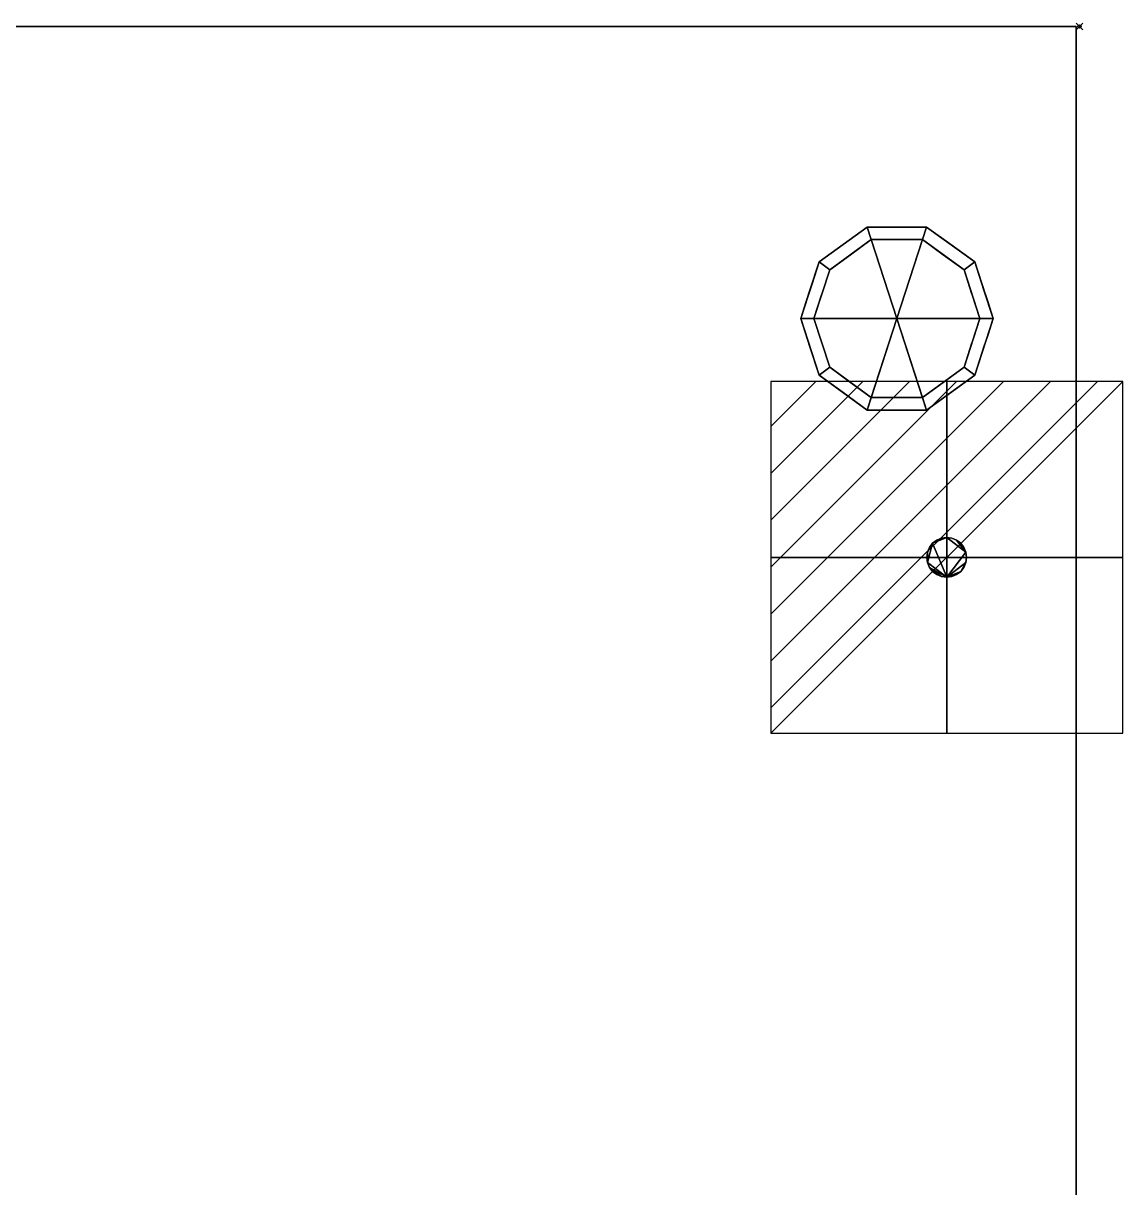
# Model space of a CAD drawing. Extents: x -1 to 1213, y -1132 to 1.
# Drawn here: x 881.8 to 1213, y -350 to 1 of the extents above; entities that cross this region are included whole.
import ezdxf

# ---------------------------------------------------------------- set-up
doc = ezdxf.new("R2010")
doc.units = 0
doc.header["$PDMODE"] = 35
doc.linetypes.add('NASCOSTA', pattern=[9.525, 6.35, -3.175])
for name, color, linetype in [('IQ_200_2D', 1, 'Continuous'), ('IQ_200_3D', 1, 'Continuous'), ('IQ_CON_ELECTRICITY_INT', 7, 'Continuous'), ('IQ_INS_3D', 3, 'Continuous')]:
    doc.layers.add(name, color=color, linetype=linetype)

# ---------------------------------------------------------------- blocks, each defined once
blk = doc.blocks.new('*X0')
at = {"color": 0}
for p, q in [((286.774344, 2204.447934), (296.618251, 2214.291842)), ((286.774344, 2205.862148), (295.204037, 2214.291842)), ((286.774344, 2207.276361), (293.789824, 2214.291842)), ((286.774344, 2208.690575), (292.37561, 2214.291842)), ((286.774344, 2210.104788), (290.961397, 2214.291842)), ((286.774344, 2211.519002), (289.547183, 2214.291842)), ((286.774344, 2212.933216), (288.13297, 2214.291842))]:
    blk.add_line(p, q, dxfattribs=at)
blk = doc.blocks.new('ELECTRICITY')
for p, q in [((2.121, 2.121), (-2.121, 2.121)), ((-2.121, 2.121), (-2.121, -2.121)), ((-2.121, -2.121), (2.121, 2.121)), ((2.121, -2.121), (2.121, 2.121)), ((-2.121, -2.121), (2.121, -2.121))]:
    blk.add_line(p, q)
at = {"extrusion": (-1, 0, 0)}
for p, q in [((0, -2.121, 2.121), (0, 2.121, 2.121)), ((0, 2.121, -2.121), (0, -2.121, -2.121)), ((0, 2.121, 2.121), (0, 2.121, -2.121)), ((0, 2.121, -2.121), (0, -2.121, 2.121)), ((0, -2.121, -2.121), (0, -2.121, 2.121))]:
    blk.add_line(p, q, dxfattribs=at)
at = {"extrusion": (0, -1, 0)}
for p, q in [((2.121, 0, 2.121), (-2.121, 0, 2.121)), ((-2.121, 0, -2.121), (2.121, 0, -2.121)), ((-2.121, 0, 2.121), (-2.121, 0, -2.121)), ((-2.121, 0, -2.121), (2.121, 0, 2.121)), ((2.121, 0, -2.121), (2.121, 0, 2.121))]:
    blk.add_line(p, q, dxfattribs=at)
at = {"xscale": 0.4000000000000909, "yscale": 0.4000000000000909, "zscale": 0.4000000000000909}
blk.add_blockref('*X0', (-116.831, -883.595), dxfattribs=at)
at = {"extrusion": (-1, 0, 0), "xscale": 0.3999999999999773, "yscale": 0.3999999999999773, "zscale": 0.3999999999999773}
blk.add_blockref('*X0', (-116.831, -883.595), dxfattribs=at)
at = {"extrusion": (0, -1, 0), "xscale": 0.4000000000000909, "yscale": 0.4000000000000909, "zscale": 0.4000000000000909}
blk.add_blockref('*X0', (-116.831, -883.595), dxfattribs=at)

msp = doc.modelspace()

# ---------------------------------------------------------------- linework, layer by layer
at = {"layer": 'IQ_200_2D', "color": 7, "linetype": 'NASCOSTA', "ltscale": 10}
for p, q in [((1, 0), (1199, 0)), ((1199, 0), (1199, -698))]:
    msp.add_line(p, q, dxfattribs=at)
at = {"layer": 'IQ_INS_3D'}
msp.add_point((1200, 0), dxfattribs=at)

# ---------------------------------------------------------------- block references
at = {"layer": 'IQ_CON_ELECTRICITY_INT', "xscale": 25, "yscale": 25, "zscale": 25}
msp.add_blockref('ELECTRICITY', (1160, -160), dxfattribs=at)

# ---------------------------------------------------------------- meshes
at = {"layer": 'IQ_200_3D'}
mesh = msp.add_polyface(dxfattribs=at)
corners = [(1, 0, 650), (1, -653, 650), (1199, -653, 650), (1199, 0, 650)]
mesh.append_faces([[corners[k] for k in face] for face in [(0, 1, 2, 3)]])
mesh = msp.add_polyface(dxfattribs=at)
corners = [(1199, -653, 200), (1, -653, 200), (1, 0, 200), (1199, 0, 200)]
mesh.append_faces([[corners[k] for k in face] for face in [(0, 1, 2, 3)]])
mesh = msp.add_polyface(dxfattribs=at)
corners = [(1199, 0, 650), (1199, 0, 200), (1, 0, 200), (1, 0, 650)]
mesh.append_faces([[corners[k] for k in face] for face in [(0, 1, 2, 3)]])
mesh = msp.add_polyface(dxfattribs=at)
corners = [(1199, -653, 650), (1199, -653, 200), (1199, 0, 200), (1199, 0, 650)]
mesh.append_faces([[corners[k] for k in face] for face in [(0, 1, 2, 3)]])
mesh = msp.add_polyface(dxfattribs=at)
corners = [(1145, -88, 200), (1174, -88, 200), (1168.46, -70.95, 200), (1153.96, -60.42, 200), (1136.04, -60.42, 200), (1121.54, -70.95, 200), (1116, -88, 200)]
mesh.append_faces([[corners[k] for k in face] for face in [(0, 4, 5, 6)]], dxfattribs={"vtx0": -1})
mesh.append_faces([[corners[k] for k in face] for face in [(4, 0, 3)]], dxfattribs={"vtx0": -1, "vtx1": -1})
mesh.append_faces([[corners[k] for k in face] for face in [(0, 1, 2, 3)]], dxfattribs={"vtx3": -1})
mesh = msp.add_polyface(dxfattribs=at)
corners = [(1116, -88, 200), (1121.54, -70.95, 200), (1136.04, -60.42, 200), (1153.96, -60.42, 200), (1168.46, -70.95, 200), (1174, -88, 200), (1174, -88, 25), (1168.46, -70.95, 25), (1153.96, -60.42, 25), (1136.04, -60.42, 25), (1121.54, -70.95, 25), (1116, -88, 25), (1170.69, -77.82, 200), (1171.23, -79.48, 25), (1161.21, -65.69, 25), (1161.21, -65.69, 200), (1145, -60.42, 200), (1145, -60.42, 25), (1128.79, -65.69, 25), (1128.79, -65.69, 200), (1119.31, -77.82, 25), (1118.77, -79.48, 200), (1172.35, -82.91, 200), (1117.65, -82.91, 25)]
mesh.append_faces([[corners[k] for k in face] for face in [(7, 12, 13), (21, 23, 0), (1, 20, 21), (20, 1, 10)]], dxfattribs={"vtx0": -1, "vtx1": -1})
mesh.append_faces([[corners[k] for k in face] for face in [(13, 12, 22), (7, 4, 12), (21, 20, 23)]], dxfattribs={"vtx0": -1, "vtx2": -1})
mesh.append_faces([[corners[k] for k in face] for face in [(6, 13, 22)]], dxfattribs={"vtx1": -1, "vtx2": -1})
mesh.append_faces([[corners[k] for k in face] for face in [(15, 4, 7, 14), (3, 15, 14, 8), (17, 9, 2, 16), (19, 2, 9, 18), (18, 10, 1, 19), (16, 3, 8, 17)]], dxfattribs={"vtx1": -1, "vtx3": -1})
mesh.append_faces([[corners[k] for k in face] for face in [(22, 5, 6), (23, 11, 0)]], dxfattribs={"vtx2": -1})
mesh = msp.add_polyface(dxfattribs=at)
corners = [(1116, -88, 25), (1121.54, -70.95, 25), (1136.04, -60.42, 25), (1153.96, -60.42, 25), (1168.46, -70.95, 25), (1174, -88, 25), (1170, -88, 25), (1165.23, -73.31, 25), (1152.73, -64.22, 25), (1137.27, -64.22, 25), (1124.77, -73.31, 25), (1120, -88, 25)]
mesh.append_faces([[corners[k] for k in face] for face in [(1, 10, 11, 0)]], dxfattribs={"vtx0": -1})
mesh.append_faces([[corners[k] for k in face] for face in [(3, 8, 9, 2), (2, 9, 10, 1)]], dxfattribs={"vtx0": -1, "vtx2": -1})
mesh.append_faces([[corners[k] for k in face] for face in [(3, 4, 7, 8)]], dxfattribs={"vtx1": -1, "vtx3": -1})
mesh.append_faces([[corners[k] for k in face] for face in [(4, 5, 6, 7)]], dxfattribs={"vtx3": -1})
mesh = msp.add_polyface(dxfattribs=at)
corners = [(1120, -88, 25), (1124.77, -73.31, 25), (1137.27, -64.22, 25), (1152.73, -64.22, 25), (1165.23, -73.31, 25), (1170, -88, 25), (1170, -88, 0), (1165.23, -73.31, 0), (1152.73, -64.22, 0), (1137.27, -64.22, 0), (1124.77, -73.31, 0), (1120, -88, 0), (1167.68, -80.87, 0), (1167.61, -80.65, 25), (1158.98, -68.76, 25), (1158.98, -68.76, 0), (1145, -64.22, 25), (1145, -64.22, 0), (1122.32, -80.87, 0), (1122.39, -80.65, 25), (1131.02, -68.76, 25), (1131.02, -68.76, 0)]
mesh.append_faces([[corners[k] for k in face] for face in [(7, 13, 12)]], dxfattribs={"vtx0": -1, "vtx1": -1})
mesh.append_faces([[corners[k] for k in face] for face in [(15, 14, 4, 7), (14, 15, 8, 3), (12, 13, 5), (9, 2, 16), (19, 10, 18), (10, 19, 1), (20, 21, 10, 1), (2, 9, 21, 20), (18, 0, 19)]], dxfattribs={"vtx0": -1, "vtx2": -1})
mesh.append_faces([[corners[k] for k in face] for face in [(4, 13, 7), (8, 17, 3)]], dxfattribs={"vtx1": -1, "vtx2": -1})
mesh.append_faces([[corners[k] for k in face] for face in [(16, 3, 17, 9)]], dxfattribs={"vtx1": -1, "vtx3": -1})
mesh.append_faces([[corners[k] for k in face] for face in [(5, 6, 12), (18, 11, 0)]], dxfattribs={"vtx2": -1})
mesh = msp.add_polyface(dxfattribs=at)
corners = [(1120, -88, 0), (1124.77, -73.31, 0), (1137.27, -64.22, 0), (1152.73, -64.22, 0), (1165.23, -73.31, 0), (1170, -88, 0), (1145, -88, 0)]
mesh.append_faces([[corners[k] for k in face] for face in [(3, 6, 2)]], dxfattribs={"vtx0": -1, "vtx1": -1})
mesh.append_faces([[corners[k] for k in face] for face in [(1, 2, 6, 0)]], dxfattribs={"vtx1": -1})
mesh.append_faces([[corners[k] for k in face] for face in [(4, 5, 6, 3)]], dxfattribs={"vtx2": -1})
mesh = msp.add_polyface(dxfattribs=at)
corners = [(1145, -88, 200), (1116, -88, 200), (1121.54, -105.05, 200), (1136.04, -115.58, 200), (1153.96, -115.58, 200), (1168.46, -105.05, 200), (1174, -88, 200)]
mesh.append_faces([[corners[k] for k in face] for face in [(0, 4, 5, 6)]], dxfattribs={"vtx0": -1})
mesh.append_faces([[corners[k] for k in face] for face in [(0, 3, 4)]], dxfattribs={"vtx0": -1, "vtx2": -1})
mesh.append_faces([[corners[k] for k in face] for face in [(0, 1, 2, 3)]], dxfattribs={"vtx3": -1})
mesh = msp.add_polyface(dxfattribs=at)
corners = [(1174, -88, 200), (1168.46, -105.05, 200), (1153.96, -115.58, 200), (1136.04, -115.58, 200), (1121.54, -105.05, 200), (1116, -88, 200), (1116, -88, 25), (1121.54, -105.05, 25), (1136.04, -115.58, 25), (1153.96, -115.58, 25), (1168.46, -105.05, 25), (1174, -88, 25), (1128.79, -110.31, 200), (1128.79, -110.31, 25), (1118.77, -96.52, 200), (1118.77, -96.52, 25), (1145, -115.58, 200), (1145, -115.58, 25), (1161.21, -110.31, 25), (1161.21, -110.31, 200), (1170.69, -98.18, 25), (1171.23, -96.52, 200), (1172.35, -93.09, 25)]
mesh.append_faces([[corners[k] for k in face] for face in [(21, 22, 0), (20, 1, 10), (1, 20, 21)]], dxfattribs={"vtx0": -1, "vtx1": -1})
mesh.append_faces([[corners[k] for k in face] for face in [(21, 20, 22)]], dxfattribs={"vtx0": -1, "vtx2": -1})
mesh.append_faces([[corners[k] for k in face] for face in [(3, 12, 13, 8), (15, 7, 4, 14), (12, 4, 7, 13), (17, 9, 2, 16), (19, 2, 9, 18), (1, 19, 18, 10), (16, 3, 8, 17)]], dxfattribs={"vtx1": -1, "vtx3": -1})
mesh.append_faces([[corners[k] for k in face] for face in [(5, 6, 15, 14), (22, 11, 0)]], dxfattribs={"vtx2": -1})
mesh = msp.add_polyface(dxfattribs=at)
corners = [(1174, -88, 25), (1168.46, -105.05, 25), (1153.96, -115.58, 25), (1136.04, -115.58, 25), (1121.54, -105.05, 25), (1116, -88, 25), (1120, -88, 25), (1124.77, -102.69, 25), (1137.27, -111.78, 25), (1152.73, -111.78, 25), (1165.23, -102.69, 25), (1170, -88, 25)]
mesh.append_faces([[corners[k] for k in face] for face in [(10, 1, 2, 9)]], dxfattribs={"vtx0": -1, "vtx2": -1})
mesh.append_faces([[corners[k] for k in face] for face in [(6, 7, 4, 5)]], dxfattribs={"vtx1": -1})
mesh.append_faces([[corners[k] for k in face] for face in [(8, 9, 2, 3), (7, 8, 3, 4)]], dxfattribs={"vtx1": -1, "vtx3": -1})
mesh.append_faces([[corners[k] for k in face] for face in [(11, 0, 1, 10)]], dxfattribs={"vtx2": -1})
mesh = msp.add_polyface(dxfattribs=at)
corners = [(1170, -88, 25), (1165.23, -102.69, 25), (1152.73, -111.78, 25), (1137.27, -111.78, 25), (1124.77, -102.69, 25), (1120, -88, 25), (1120, -88, 0), (1124.77, -102.69, 0), (1137.27, -111.78, 0), (1152.73, -111.78, 0), (1165.23, -102.69, 0), (1170, -88, 0), (1131.02, -107.24, 0), (1131.02, -107.24, 25), (1122.39, -95.35, 25), (1122.39, -95.35, 0), (1145, -111.78, 25), (1145, -111.78, 0), (1167.68, -95.13, 0), (1167.61, -95.35, 25), (1158.98, -107.24, 0), (1158.98, -107.24, 25)]
mesh.append_faces([[corners[k] for k in face] for face in [(15, 14, 5, 6)]], dxfattribs={"vtx0": -1})
mesh.append_faces([[corners[k] for k in face] for face in [(7, 4, 14, 15), (9, 2, 16, 17), (8, 3, 13, 12), (12, 13, 4, 7), (19, 10, 18), (17, 16, 3, 8), (10, 19, 1), (18, 0, 19)]], dxfattribs={"vtx0": -1, "vtx2": -1})
mesh.append_faces([[corners[k] for k in face] for face in [(21, 2, 9, 20), (1, 21, 20, 10)]], dxfattribs={"vtx1": -1, "vtx3": -1})
mesh.append_faces([[corners[k] for k in face] for face in [(18, 11, 0)]], dxfattribs={"vtx2": -1})
mesh = msp.add_polyface(dxfattribs=at)
corners = [(1170, -88, 0), (1165.23, -102.69, 0), (1152.73, -111.78, 0), (1137.27, -111.78, 0), (1124.77, -102.69, 0), (1120, -88, 0), (1145, -88, 0)]
mesh.append_faces([[corners[k] for k in face] for face in [(1, 2, 6, 0)]], dxfattribs={"vtx1": -1})
mesh.append_faces([[corners[k] for k in face] for face in [(2, 3, 6)]], dxfattribs={"vtx1": -1, "vtx2": -1})
mesh.append_faces([[corners[k] for k in face] for face in [(4, 5, 6, 3)]], dxfattribs={"vtx2": -1})
mesh = msp.add_polyface(dxfattribs=at)
corners = [(1154, -160, 200), (1154.2, -161.55, 200), (1154.8, -163, 200), (1155.76, -164.24, 200), (1157, -165.2, 200), (1158.45, -165.8, 200), (1160, -166, 200), (1161.55, -165.8, 200), (1163, -165.2, 200), (1164.24, -164.24, 200), (1165.2, -163, 200), (1165.8, -161.55, 200), (1166, -160, 200), (1165.8, -158.45, 200), (1165.2, -157, 200), (1164.24, -155.76, 200), (1163, -154.8, 200), (1161.55, -154.2, 200), (1160, -154, 200), (1158.45, -154.2, 200), (1157, -154.8, 200), (1155.76, -155.76, 200), (1154.8, -157, 200), (1154.2, -158.45, 200)]
mesh.append_faces([[corners[k] for k in face] for face in [(4, 2, 3), (16, 13, 14, 15), (23, 21, 22)]], dxfattribs={"vtx0": -1})
mesh.append_faces([[corners[k] for k in face] for face in [(11, 6, 9, 10), (13, 6, 11, 12)]], dxfattribs={"vtx0": -1, "vtx1": -1})
mesh.append_faces([[corners[k] for k in face] for face in [(13, 18, 21, 6)]], dxfattribs={"vtx0": -1, "vtx1": -1, "vtx2": -1, "vtx3": -1})
mesh.append_faces([[corners[k] for k in face] for face in [(2, 4, 5, 6)]], dxfattribs={"vtx0": -1, "vtx3": -1})
mesh.append_faces([[corners[k] for k in face] for face in [(17, 18, 13, 16)]], dxfattribs={"vtx1": -1, "vtx2": -1})
mesh.append_faces([[corners[k] for k in face] for face in [(1, 2, 6, 21)]], dxfattribs={"vtx1": -1, "vtx2": -1, "vtx3": -1})
mesh.append_faces([[corners[k] for k in face] for face in [(19, 20, 21, 18)]], dxfattribs={"vtx2": -1})
mesh.append_faces([[corners[k] for k in face] for face in [(23, 0, 1, 21)]], dxfattribs={"vtx2": -1, "vtx3": -1})
mesh.append_faces([[corners[k] for k in face] for face in [(6, 7, 8, 9)]], dxfattribs={"vtx3": -1})
mesh = msp.add_polyface(dxfattribs=at)
corners = [(1154, -160, 189.99), (1154.2, -158.45, 189.99), (1154.8, -157, 189.99), (1155.76, -155.76, 189.99), (1157, -154.8, 189.99), (1158.45, -154.2, 189.99), (1160, -154, 189.99), (1161.55, -154.2, 189.99), (1163, -154.8, 189.99), (1164.24, -155.76, 189.99), (1165.2, -157, 189.99), (1165.8, -158.45, 189.99), (1166, -160, 189.99), (1165.8, -161.55, 189.99), (1165.2, -163, 189.99), (1164.24, -164.24, 189.99), (1163, -165.2, 189.99), (1161.55, -165.8, 189.99), (1160, -166, 189.99), (1158.45, -165.8, 189.99), (1157, -165.2, 189.99), (1155.76, -164.24, 189.99), (1154.8, -163, 189.99), (1154.2, -161.55, 189.99)]
mesh.append_faces([[corners[k] for k in face] for face in [(1, 23, 0), (15, 13, 14)]], dxfattribs={"vtx0": -1})
mesh.append_faces([[corners[k] for k in face] for face in [(13, 18, 11, 12)]], dxfattribs={"vtx0": -1, "vtx1": -1})
mesh.append_faces([[corners[k] for k in face] for face in [(3, 18, 23)]], dxfattribs={"vtx0": -1, "vtx1": -1, "vtx2": -1})
mesh.append_faces([[corners[k] for k in face] for face in [(3, 6, 11, 18)]], dxfattribs={"vtx0": -1, "vtx1": -1, "vtx2": -1, "vtx3": -1})
mesh.append_faces([[corners[k] for k in face] for face in [(11, 6, 7, 8)]], dxfattribs={"vtx0": -1, "vtx3": -1})
mesh.append_faces([[corners[k] for k in face] for face in [(10, 11, 8, 9), (17, 18, 16)]], dxfattribs={"vtx1": -1})
mesh.append_faces([[corners[k] for k in face] for face in [(15, 16, 18, 13)]], dxfattribs={"vtx1": -1, "vtx2": -1, "vtx3": -1})
mesh.append_faces([[corners[k] for k in face] for face in [(22, 23, 18, 19)]], dxfattribs={"vtx1": -1, "vtx3": -1})
mesh.append_faces([[corners[k] for k in face] for face in [(20, 21, 22, 19)]], dxfattribs={"vtx2": -1})
mesh.append_faces([[corners[k] for k in face] for face in [(1, 2, 3, 23)]], dxfattribs={"vtx2": -1, "vtx3": -1})
mesh.append_faces([[corners[k] for k in face] for face in [(3, 4, 5, 6)]], dxfattribs={"vtx3": -1})
mesh = msp.add_polyface(dxfattribs=at)
corners = [(1154, -160, 200), (1154.2, -158.45, 200), (1154.8, -157, 200), (1155.76, -155.76, 200), (1157, -154.8, 200), (1158.45, -154.2, 200), (1160, -154, 200), (1161.55, -154.2, 200), (1163, -154.8, 200), (1164.24, -155.76, 200), (1165.2, -157, 200), (1165.8, -158.45, 200), (1166, -160, 200), (1166, -160, 189.99), (1165.8, -158.45, 189.99), (1165.2, -157, 189.99), (1164.24, -155.76, 189.99), (1163, -154.8, 189.99), (1161.55, -154.2, 189.99), (1160, -154, 189.99), (1158.45, -154.2, 189.99), (1157, -154.8, 189.99), (1155.76, -155.76, 189.99), (1154.8, -157, 189.99), (1154.2, -158.45, 189.99), (1154, -160, 189.99)]
mesh.append_faces([[corners[k] for k in face] for face in [(13, 14, 11, 12), (0, 1, 24, 25)]], dxfattribs={"vtx1": -1})
mesh.append_faces([[corners[k] for k in face] for face in [(14, 15, 10, 11), (16, 17, 8, 9), (15, 16, 9, 10), (17, 18, 7, 8), (6, 7, 18, 19), (19, 20, 5, 6), (20, 21, 4, 5), (22, 23, 2, 3), (21, 22, 3, 4), (23, 24, 1, 2)]], dxfattribs={"vtx1": -1, "vtx3": -1})
mesh = msp.add_polyface(dxfattribs=at)
corners = [(1166, -160, 200), (1165.8, -161.55, 200), (1165.2, -163, 200), (1164.24, -164.24, 200), (1163, -165.2, 200), (1161.55, -165.8, 200), (1160, -166, 200), (1158.45, -165.8, 200), (1157, -165.2, 200), (1155.76, -164.24, 200), (1154.8, -163, 200), (1154.2, -161.55, 200), (1154, -160, 200), (1154, -160, 189.99), (1154.2, -161.55, 189.99), (1154.8, -163, 189.99), (1155.76, -164.24, 189.99), (1157, -165.2, 189.99), (1158.45, -165.8, 189.99), (1160, -166, 189.99), (1161.55, -165.8, 189.99), (1163, -165.2, 189.99), (1164.24, -164.24, 189.99), (1165.2, -163, 189.99), (1165.8, -161.55, 189.99), (1166, -160, 189.99)]
mesh.append_faces([[corners[k] for k in face] for face in [(13, 14, 11, 12), (0, 1, 24, 25)]], dxfattribs={"vtx1": -1})
mesh.append_faces([[corners[k] for k in face] for face in [(14, 15, 10, 11), (16, 17, 8, 9), (15, 16, 9, 10), (17, 18, 7, 8), (6, 7, 18, 19), (19, 20, 5, 6), (20, 21, 4, 5), (22, 23, 2, 3), (21, 22, 3, 4), (23, 24, 1, 2)]], dxfattribs={"vtx1": -1, "vtx3": -1})

doc.saveas('drawing.dxf')
